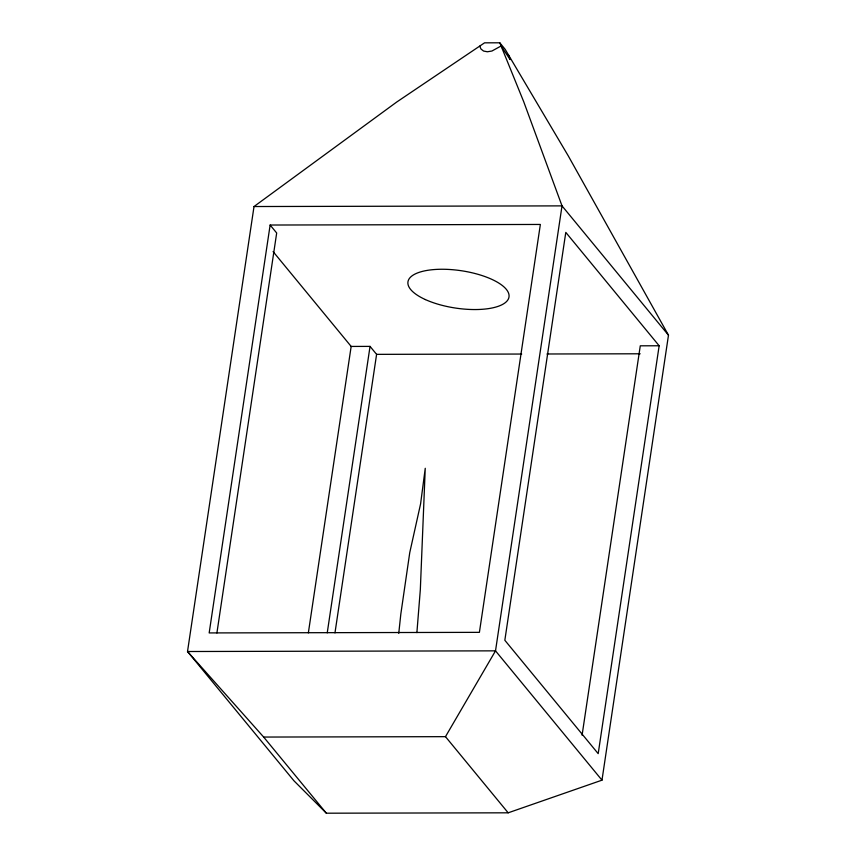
<?xml version="1.0" encoding="UTF-8"?>
<svg xmlns="http://www.w3.org/2000/svg" width="856" height="856" viewBox="0 0 856 856"><rect width="100%" height="100%" fill="white"/><g stroke="black" fill="none" stroke-linecap="round" stroke-linejoin="round"><path stroke-width="1.28" d="M416.893 632.605L420.328 589.645L425.25 468.296L420.585 503.884L409.757 552.612L400.822 614.073L398.757 633.354M254.018 206.531L187.518 651.512L293.983 780.822L326.35 813.2L508.175 812.815L601.982 780.169L668.483 335.188L568.213 155.792L505.136 49.284L499.797 42.8L484.56 42.832L396.713 102.035L254.018 206.531L562.018 205.879L668.483 335.188M270.132 225.032L209.174 632.926L479.403 632.349L540.361 224.454L270.132 225.032L276.681 232.993L216.91 632.969M308.353 632.884L351.163 346.434L273.085 251.589M327.238 632.841L370.049 346.391L351.163 346.434M334.974 632.884L376.597 354.352L370.049 346.391M582.08 735.229L640.277 345.813L659.152 345.77L598.194 753.665L504.837 640.267L565.795 232.372L659.152 345.77M601.982 780.169L495.517 650.849L187.518 651.512L263.659 737.059L445.484 736.663L495.517 650.849L562.018 205.879L523.733 101.757L499.797 42.8M479.745 46.149L480.976 49.017L483.565 51.05L487.342 51.767L491.89 51.039L501.092 45.989L510.112 59.588L508.55 55.041M376.597 354.352L521.7 354.042M546.984 353.988L640.17 353.785M445.484 736.663L508.175 812.815M263.659 737.059L326.35 813.2M425.379 299.568A51.071 18.886 8.5 0 0 508.164 299.386A51.071 18.886 8.5 0 0 441.899 269.255A51.071 18.886 8.5 0 0 425.379 299.568"/></g></svg>
